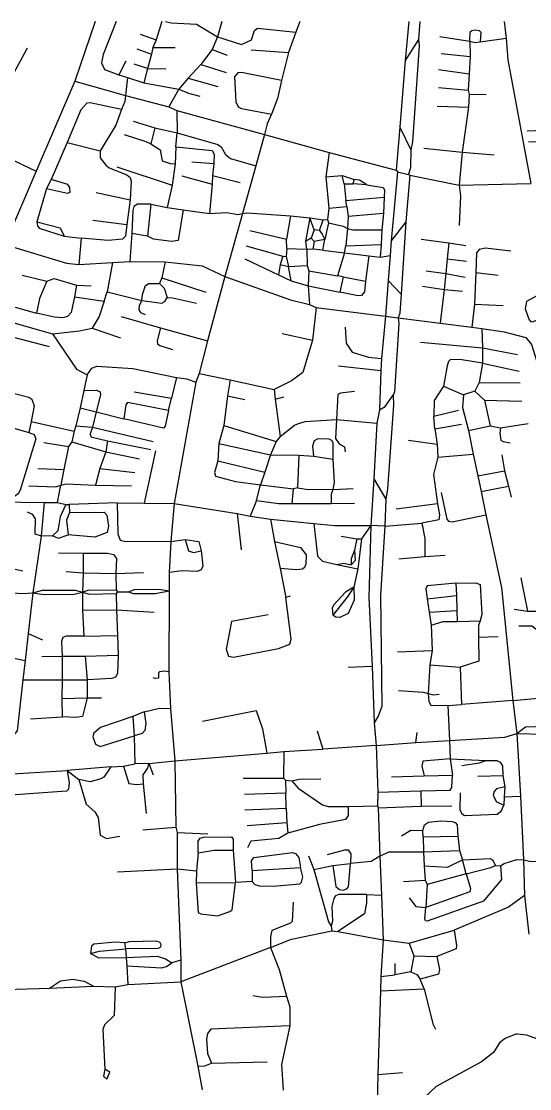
# Model space of a CAD drawing. Header units: inches. Extents: x 13510994 to 13518474, y 3660267 to 3664767.
# Drawn here: x 13512451 to 13513596, y 3662363 to 3664767 of the extents above; entities that cross this region are included whole.
import ezdxf

# ---------------------------------------------------------------- set-up
doc = ezdxf.new("R2010")
doc.units = ezdxf.units.IN
doc.header["$MEASUREMENT"] = 0

msp = doc.modelspace()

# ---------------------------------------------------------------- linework, layer by layer
for points in [[(13512617.3, 3664767.3), (13512571.5, 3664632.4)], [(13512664.3, 3664767.3), (13512635.4, 3664692.5), (13512631.4, 3664673.8), (13512637.9, 3664658.9), (13512670.7, 3664646.8)], [(13512767.4, 3664767.3), (13512754.5, 3664725.9)], [(13512775.6, 3664767.3), (13512788.7, 3664763.9), (13512845.5, 3664761.3), (13512892.5, 3664732.2)], [(13512902.5, 3664767.3), (13512892.5, 3664732.2)], [(13513078.5, 3664767.3), (13513069.5, 3664743.2)], [(13513324, 3664767.3), (13513315.7, 3664679.5)], [(13513348.9, 3664767.3), (13513346.2, 3664726.1)], [(13513538.9, 3664767.3), (13513543.3, 3664729.2)], [(13512892.5, 3664732.2), (13512946.6, 3664715.4), (13512969.7, 3664725.6), (13512976.1, 3664746.4), (13512983.2, 3664752.3), (13513069.5, 3664743.2)], [(13513069.5, 3664743.2), (13513052.6, 3664696.8)], [(13513461.2, 3664722.6), (13513462.1, 3664743.5), (13513465.7, 3664747), (13513472.8, 3664748.1), (13513482.6, 3664746.5), (13513486.1, 3664743.1), (13513484.7, 3664721.3)], [(13512718.7, 3664738.1), (13512754.5, 3664725.9)], [(13512754.5, 3664725.9), (13512747.3, 3664708.7)], [(13512892.5, 3664732.2), (13512880.7, 3664704.2)], [(13513346.2, 3664726.1), (13513315.7, 3664679.5)], [(13513346.2, 3664726.1), (13513347, 3664711.9), (13513332.1, 3664495.8), (13513328.8, 3664478)], [(13513393.7, 3664733.1), (13513461.2, 3664722.6)], [(13513461.2, 3664722.6), (13513473.8, 3664719.4), (13513484.7, 3664721.3)], [(13513461.2, 3664722.6), (13513462.5, 3664688)], [(13513484.7, 3664721.3), (13513543.3, 3664729.2)], [(13513543.3, 3664729.2), (13513547, 3664680.3), (13513599.3, 3664401.8)], [(13512463.7, 3664707.1), (13512427.6, 3664639.7)], [(13512710.7, 3664705.1), (13512744.2, 3664693.7)], [(13512747.3, 3664708.7), (13512744.2, 3664693.7)], [(13512747.3, 3664708.7), (13512797.7, 3664708.6)], [(13512880.7, 3664704.2), (13512855.5, 3664670.1)], [(13512880.7, 3664704.2), (13512914.7, 3664691.1)], [(13512968.7, 3664703.1), (13513052.6, 3664696.8)], [(13513052.6, 3664696.8), (13513037.3, 3664634.1)], [(13513396.7, 3664695.1), (13513462.5, 3664688)], [(13512686.2, 3664677.6), (13512670.7, 3664646.8)], [(13512735, 3664661.1), (13512704.7, 3664671.1)], [(13512744.2, 3664693.7), (13512735, 3664661.1)], [(13513315.7, 3664679.5), (13513304, 3664529.2)], [(13513462.5, 3664688), (13513460.1, 3664648.9)], [(13512670.7, 3664646.8), (13512690, 3664641.1)], [(13512735, 3664661.1), (13512726.5, 3664628.8)], [(13512735, 3664661.1), (13512776.7, 3664660.6)], [(13512826.9, 3664639.1), (13512855.5, 3664670.1)], [(13512855.5, 3664670.1), (13512912.7, 3664652.1)], [(13513037.3, 3664634.1), (13512947.2, 3664651.8), (13512939, 3664651.1), (13512931.5, 3664642.4), (13512934.3, 3664586.2), (13512939.6, 3664574.7), (13512947.1, 3664571.3), (13513014.7, 3664558.5)], [(13513390.7, 3664658.6), (13513460.1, 3664648.9)], [(13513460.1, 3664648.9), (13513457.7, 3664612.6)], [(13512571.5, 3664632.4), (13512483.9, 3664429.9)], [(13512571.5, 3664632.4), (13512685.8, 3664600.2)], [(13512690, 3664641.1), (13512685.8, 3664600.2)], [(13512690, 3664641.1), (13512726.5, 3664628.8)], [(13512726.5, 3664628.8), (13512805.6, 3664614.9)], [(13512826.9, 3664639.1), (13512805.6, 3664614.9)], [(13512826.9, 3664639.1), (13512893.7, 3664620.6)], [(13513037.3, 3664634.1), (13513028, 3664593.7), (13513014.7, 3664558.5)], [(13512685.8, 3664600.2), (13512684.3, 3664586.8), (13512676.7, 3664568.5)], [(13512685.8, 3664600.2), (13512783.2, 3664574.6)], [(13512805.6, 3664614.9), (13512783.2, 3664574.6)], [(13512805.6, 3664614.9), (13512827.7, 3664605.3), (13512852.7, 3664599.1)], [(13513390.7, 3664618.6), (13513457.7, 3664612.6)], [(13513457.7, 3664612.6), (13513460.2, 3664603.1)], [(13513460.2, 3664603.1), (13513458.9, 3664574)], [(13513460.2, 3664603.1), (13513498.7, 3664602.6)], [(13512676.7, 3664568.5), (13512605.6, 3664584), (13512598.1, 3664583.1), (13512585.1, 3664567.7), (13512554, 3664494.6)], [(13512783.2, 3664574.6), (13512801.2, 3664566.6)], [(13513387.7, 3664576.6), (13513458.9, 3664574)], [(13512676.7, 3664568.5), (13512663.9, 3664533.7), (13512628.7, 3664475.5)], [(13512801.2, 3664566.6), (13512802, 3664516.3)], [(13512801.2, 3664566.6), (13512999, 3664512.5)], [(13513014.7, 3664558.5), (13513004.9, 3664536.5), (13512999, 3664512.5)], [(13513458.9, 3664574), (13513444.3, 3664472.6)], [(13512702.7, 3664542.1), (13512751.3, 3664527.1)], [(13512751.3, 3664527.1), (13512742.3, 3664491.4)], [(13512751.3, 3664527.1), (13512802, 3664516.3)], [(13513304, 3664529.2), (13513295.7, 3664432.1)], [(13513304, 3664529.2), (13513328.8, 3664478)], [(13512682.7, 3664512.1), (13512731.6, 3664496.9), (13512742.3, 3664491.4)], [(13512798.7, 3664484.7), (13512802, 3664516.3)], [(13512802, 3664516.3), (13512893.2, 3664490.1), (13512901.4, 3664484.9), (13512911, 3664467.4), (13512921.8, 3664458.5), (13512979.4, 3664441.8)], [(13512999, 3664512.5), (13512979.4, 3664441.8)], [(13512999, 3664512.5), (13513144.8, 3664471.9)], [(13513590.7, 3664520.6), (13513664.1, 3664523.3)], [(13512554, 3664494.6), (13512518, 3664411.2)], [(13512554, 3664494.6), (13512628.7, 3664475.5)], [(13512742.3, 3664491.4), (13512763.5, 3664478.2), (13512767.8, 3664453.1), (13512785.8, 3664447.4), (13512797.3, 3664446.5)], [(13512798.7, 3664484.7), (13512797.3, 3664446.5)], [(13512798.7, 3664484.7), (13512880.7, 3664476.1), (13512885.3, 3664468.1), (13512884.9, 3664447)], [(13513357.7, 3664481.6), (13513444.3, 3664472.6)], [(13513593.7, 3664495.6), (13513663.5, 3664498.2)], [(13512399.9, 3664469.8), (13512483.9, 3664429.9)], [(13512628.7, 3664475.5), (13512628.1, 3664459.6), (13512641, 3664443.3), (13512648.8, 3664437.5), (13512688.7, 3664421.2), (13512695.8, 3664415.2), (13512698, 3664407.1), (13512696.3, 3664365.4)], [(13513144.8, 3664471.9), (13513136.9, 3664417.1)], [(13513144.8, 3664471.9), (13513295.7, 3664432.1)], [(13513328.8, 3664478), (13513328, 3664438.3), (13513323.2, 3664422.6)], [(13513444.3, 3664472.6), (13513437.7, 3664398)], [(13513444.3, 3664472.6), (13513516.7, 3664466.6)], [(13512666.2, 3664439.6), (13512790.3, 3664398.1)], [(13512797.3, 3664446.5), (13512790.3, 3664398.1)], [(13512834.7, 3664450.6), (13512884.9, 3664447)], [(13512884.9, 3664447), (13512881.6, 3664420.2)], [(13512979.4, 3664441.8), (13512949.1, 3664334.2)], [(13513295.7, 3664432.1), (13513298.7, 3664428.6)], [(13512483.9, 3664429.9), (13512413.1, 3664264.5)], [(13512507.1, 3664390.5), (13512554.9, 3664380.2), (13512561, 3664382.4), (13512560.1, 3664392.7), (13512555.4, 3664399.6), (13512518, 3664411.2)], [(13512518, 3664411.2), (13512507.1, 3664390.5)], [(13512812.7, 3664419.1), (13512881, 3664400.8)], [(13512881.6, 3664420.2), (13512881, 3664400.8)], [(13512881.6, 3664420.2), (13512943.7, 3664404.1)], [(13513136.9, 3664417.1), (13513174.1, 3664420)], [(13513136.9, 3664417.1), (13513143.7, 3664346.8)], [(13513174.1, 3664420), (13513200.7, 3664411.1)], [(13513178.3, 3664401.1), (13513174.1, 3664420)], [(13513200.7, 3664411.1), (13513197.7, 3664401.1)], [(13513229.7, 3664399.2), (13513212.7, 3664409.2), (13513200.7, 3664411.1)], [(13513298.7, 3664428.6), (13513284.2, 3664273.1)], [(13513298.7, 3664428.6), (13513323.2, 3664422.6)], [(13513326.2, 3664420.6), (13513317.5, 3664316)], [(13513323.2, 3664422.6), (13513326.2, 3664420.6)], [(13513326.2, 3664420.6), (13513437.7, 3664398)], [(13512507.1, 3664390.5), (13512485.3, 3664315.6)], [(13512790.3, 3664398.1), (13512779.4, 3664347.6)], [(13512881, 3664400.8), (13512874.5, 3664334.2)], [(13513178.3, 3664401.1), (13513197.7, 3664401.1)], [(13513178.3, 3664401.1), (13513182, 3664363.7)], [(13513229.7, 3664399.2), (13513197.7, 3664401.1)], [(13513229.7, 3664399.2), (13513266.4, 3664393.1), (13513269.1, 3664387.9), (13513268.8, 3664371.6)], [(13513437.7, 3664398), (13513440.5, 3664374.4), (13513437.2, 3664307.6)], [(13513437.7, 3664398), (13513599.3, 3664401.8)], [(13512619.7, 3664381.6), (13512696.3, 3664365.4)], [(13512696.3, 3664365.4), (13512688.7, 3664309.4)], [(13513182, 3664363.7), (13513268.8, 3664371.6)], [(13513184.2, 3664350.4), (13513182, 3664363.7)], [(13513268.8, 3664371.6), (13513266.6, 3664334.7)], [(13512742.5, 3664355.3), (13512712.7, 3664355.3), (13512704.3, 3664350.3), (13512701.7, 3664341), (13512699.7, 3664289.1)], [(13512742.5, 3664355.3), (13512734.7, 3664283)], [(13512815.6, 3664342.7), (13512804.5, 3664273.9), (13512789.1, 3664271.7), (13512748.2, 3664276.7), (13512734.7, 3664283)], [(13512742.5, 3664355.3), (13512779.4, 3664347.6)], [(13512779.4, 3664347.6), (13512815.6, 3664342.7)], [(13512815.6, 3664342.7), (13512874.5, 3664334.2)], [(13512874.5, 3664334.2), (13512913.9, 3664336.6), (13512938.6, 3664332.2), (13512949.1, 3664334.2)], [(13512949.1, 3664334.2), (13512909.2, 3664192.2)], [(13512949.1, 3664334.2), (13512959.6, 3664336.2), (13513057, 3664329.2)], [(13513143.7, 3664346.8), (13513140.7, 3664321.1)], [(13513143.7, 3664346.8), (13513184.2, 3664350.4)], [(13513184.2, 3664350.4), (13513187.3, 3664327.3)], [(13513266.6, 3664334.7), (13513187.3, 3664327.3)], [(13513266.6, 3664334.7), (13513263.4, 3664297.6)], [(13512485.3, 3664315.6), (13512538.2, 3664302.1), (13512547, 3664283.2)], [(13512485.3, 3664315.6), (13512486.8, 3664306.5), (13512491.2, 3664301.6), (13512547, 3664283.2)], [(13512611.7, 3664319.1), (13512688.7, 3664309.4)], [(13513057, 3664329.2), (13513048.3, 3664276.4)], [(13513057, 3664329.2), (13513101.1, 3664324.6)], [(13513101.1, 3664324.6), (13513091, 3664271.3)], [(13513101.1, 3664324.6), (13513130.7, 3664320.1)], [(13513110.9, 3664297.3), (13513101.1, 3664324.6)], [(13513122.6, 3664296.4), (13513130.7, 3664320.1)], [(13513130.7, 3664320.1), (13513140.7, 3664321.1)], [(13513142.7, 3664313.1), (13513134.5, 3664275.6)], [(13513140.7, 3664321.1), (13513142.7, 3664313.1)], [(13513142.7, 3664313.1), (13513176, 3664305.9), (13513186, 3664300.6)], [(13513187.3, 3664327.3), (13513186, 3664300.6)], [(13513317.5, 3664316), (13513284.2, 3664273.1)], [(13513317.5, 3664316), (13513306.7, 3664152.5)], [(13512688.7, 3664309.4), (13512685.1, 3664283.2), (13512679, 3664276.6), (13512646.2, 3664273.6), (13512585.7, 3664279.1)], [(13512699.7, 3664289.1), (13512695.4, 3664226)], [(13512734.7, 3664283), (13512699.7, 3664289.1)], [(13512965.7, 3664296.1), (13513048.3, 3664276.4)], [(13513110.9, 3664297.3), (13513104.2, 3664279.2)], [(13513122.6, 3664296.4), (13513110.9, 3664297.3)], [(13513122.6, 3664296.4), (13513129.1, 3664287.6), (13513134.5, 3664275.6)], [(13513186, 3664300.6), (13513182, 3664261.8)], [(13513186, 3664300.6), (13513198.2, 3664297.6), (13513263.4, 3664297.6)], [(13513263.4, 3664297.6), (13513261.5, 3664264.7)], [(13512413.1, 3664264.5), (13512552.2, 3664222.4), (13512580.1, 3664219.3)], [(13512547, 3664283.2), (13512585.7, 3664279.1)], [(13512585.7, 3664279.1), (13512580.1, 3664219.3)], [(13513049.1, 3664255.4), (13513048.3, 3664276.4)], [(13513104.2, 3664279.2), (13513091, 3664271.3)], [(13513091, 3664271.3), (13513093.2, 3664254.1)], [(13513111, 3664271.1), (13513104.2, 3664279.2)], [(13513111, 3664271.1), (13513107.7, 3664254.1)], [(13513134.5, 3664275.6), (13513111, 3664271.1)], [(13513129.9, 3664251.5), (13513134.5, 3664275.6)], [(13513182, 3664261.8), (13513261.5, 3664264.7)], [(13513261.5, 3664264.7), (13513259.4, 3664235.8)], [(13513284.2, 3664273.1), (13513282.1, 3664240)], [(13513352.2, 3664276.6), (13513414.4, 3664268.2)], [(13513414.4, 3664268.2), (13513410.3, 3664232.2)], [(13513414.4, 3664268.2), (13513452.7, 3664262.6)], [(13512957.7, 3664261.6), (13513039.7, 3664238.1)], [(13513039.7, 3664238.1), (13513034.1, 3664219.4)], [(13513039.7, 3664238.1), (13513047.7, 3664237.6)], [(13513049.1, 3664255.4), (13513047.7, 3664237.6)], [(13513049.1, 3664255.4), (13513093.2, 3664254.1)], [(13513093.2, 3664254.1), (13513094.2, 3664253.1)], [(13513107.7, 3664254.1), (13513094.2, 3664253.1)], [(13513094.2, 3664253.1), (13513095.2, 3664217.1)], [(13513129.9, 3664251.5), (13513107.7, 3664254.1)], [(13513129.9, 3664251.5), (13513179.1, 3664245.7)], [(13513179.1, 3664245.7), (13513163.2, 3664193.9)], [(13513179.1, 3664245.7), (13513182, 3664261.8)], [(13513179.1, 3664245.7), (13513233.7, 3664239.4)], [(13513233.7, 3664239.4), (13513226.6, 3664182.1)], [(13513233.7, 3664239.4), (13513259.4, 3664235.8)], [(13513259.4, 3664235.8), (13513282.1, 3664240)], [(13513282.1, 3664240), (13513277.3, 3664183.3)], [(13513553.7, 3664249.6), (13513496.6, 3664256.5), (13513482.3, 3664253.4), (13513476.6, 3664245.5), (13513474.9, 3664201.3)], [(13512580.1, 3664219.3), (13512656, 3664223.7)], [(13512656, 3664223.7), (13512643.9, 3664158)], [(13512656, 3664223.7), (13512695.4, 3664226)], [(13512695.4, 3664226), (13512775.2, 3664225.9)], [(13512775.2, 3664225.9), (13512767.7, 3664189.6)], [(13512775.2, 3664225.9), (13512858.1, 3664216.9), (13512909.2, 3664192.2)], [(13512954.7, 3664232.1), (13513030, 3664196.4)], [(13513034.1, 3664219.4), (13513030, 3664196.4)], [(13513034.1, 3664219.4), (13513052.6, 3664215.1)], [(13513047.7, 3664237.6), (13513052.6, 3664215.1)], [(13513052.6, 3664215.1), (13513095.2, 3664217.1)], [(13513058.9, 3664182.8), (13513052.6, 3664215.1)], [(13513095.2, 3664217.1), (13513098.7, 3664205.1)], [(13513410.3, 3664232.2), (13513407.6, 3664199)], [(13513410.3, 3664232.2), (13513453.7, 3664227.1)], [(13512452.7, 3664195.6), (13512508, 3664181.8)], [(13512909.2, 3664192.2), (13512870.1, 3664047.2)], [(13512909.2, 3664192.2), (13513057.2, 3664139.6), (13513100.2, 3664129.6)], [(13513030, 3664196.4), (13513058.9, 3664182.8)], [(13513098.7, 3664205.1), (13513096.8, 3664171.7)], [(13513098.7, 3664205.1), (13513163.2, 3664193.9)], [(13513175.7, 3664191.7), (13513163.2, 3664193.9)], [(13513175.7, 3664191.7), (13513168.6, 3664157.1)], [(13513175.7, 3664191.7), (13513226.6, 3664182.1)], [(13513363.2, 3664205.6), (13513407.6, 3664199)], [(13513407.6, 3664199), (13513403.6, 3664163.1)], [(13513407.6, 3664199), (13513450.7, 3664191.1)], [(13513474.9, 3664201.3), (13513472.4, 3664129.8)], [(13513474.9, 3664201.3), (13513525.7, 3664195.6)], [(13512508, 3664181.8), (13512491.9, 3664143), (13512485.1, 3664109.8)], [(13512508, 3664181.8), (13512524.6, 3664188.1), (13512575.2, 3664173)], [(13512575.2, 3664173), (13512570.3, 3664146.4)], [(13512575.2, 3664173), (13512607.7, 3664171.6)], [(13512722.5, 3664138.3), (13512723.5, 3664152.2), (13512730.2, 3664172.3), (13512737.8, 3664176.5), (13512762.2, 3664177.1)], [(13512767.7, 3664189.6), (13512762.2, 3664177.1)], [(13512762.2, 3664177.1), (13512772.5, 3664166.4), (13512779.1, 3664145.3)], [(13512767.7, 3664189.6), (13512866.7, 3664157.1)], [(13513058.9, 3664182.8), (13513096.8, 3664171.7)], [(13513096.8, 3664171.7), (13513100.2, 3664129.6)], [(13513096.8, 3664171.7), (13513168.6, 3664157.1)], [(13513226.6, 3664182.1), (13513224.4, 3664158.3), (13513217.1, 3664149.7), (13513209.5, 3664149.2), (13513168.6, 3664157.1)], [(13513277.3, 3664183.3), (13513271.7, 3664103.1)], [(13513277.3, 3664183.3), (13513306.7, 3664152.5)], [(13513354.7, 3664170.6), (13513403.6, 3664163.1)], [(13513654, 3664171.4), (13513589.5, 3664135.9), (13513586, 3664120), (13513595.2, 3664094.7), (13513598.8, 3664090.7), (13513605.3, 3664091.4), (13513655.7, 3664112.1), (13513675.7, 3664123.8)], [(13512570.3, 3664146.4), (13512563.2, 3664111.6), (13512554.8, 3664102.4), (13512543.3, 3664099.7), (13512525.1, 3664100.8), (13512485.1, 3664109.8)], [(13512570.3, 3664146.4), (13512637.5, 3664137)], [(13512637.5, 3664137), (13512643.9, 3664158)], [(13512643.9, 3664158), (13512722.5, 3664138.3)], [(13512722.5, 3664138.3), (13512767.4, 3664132.2), (13512774.2, 3664136.4), (13512779.1, 3664145.3)], [(13512779.1, 3664145.3), (13512791.5, 3664144.6), (13512845.7, 3664132.6)], [(13513306.7, 3664152.5), (13513303.5, 3664110.1), (13513300.2, 3664099.6)], [(13513403.6, 3664163.1), (13513394.6, 3664087.7)], [(13513403.6, 3664163.1), (13513444.7, 3664159.1)], [(13512436.7, 3664123.6), (13512485.1, 3664109.8)], [(13512637.5, 3664137), (13512626.2, 3664102.6), (13512610.1, 3664075.8)], [(13512722.5, 3664138.3), (13512716.6, 3664127.1), (13512715.2, 3664117.6), (13512718.9, 3664111.5), (13512729.7, 3664107.1)], [(13513100.2, 3664129.6), (13513115.2, 3664122.6)], [(13513115.2, 3664122.6), (13513106.8, 3664049.2)], [(13513115.2, 3664122.6), (13513271.7, 3664103.1)], [(13513472.4, 3664129.8), (13513466.2, 3664078.2)], [(13513472.4, 3664129.8), (13513536.7, 3664127.1)], [(13512675.7, 3664102.1), (13512764.4, 3664077.2)], [(13513271.7, 3664103.1), (13513262.7, 3664008.1)], [(13513271.7, 3664103.1), (13513300.2, 3664099.6)], [(13513300.2, 3664099.6), (13513301.9, 3664086.2), (13513291.6, 3663932.8), (13513289.1, 3663925.1)], [(13513300.2, 3664099.6), (13513394.6, 3664087.7)], [(13512415.8, 3664060.4), (13512422.9, 3664085.1), (13512428.8, 3664089.5), (13512520.9, 3664063.5)], [(13512520.9, 3664063.5), (13512582, 3664070), (13512610.1, 3664075.8)], [(13512610.1, 3664075.8), (13512674.2, 3664054.6)], [(13512764.4, 3664077.2), (13512756.9, 3664047.7), (13512757.7, 3664040.7), (13512762.7, 3664036.7), (13512791.7, 3664028.1)], [(13512764.4, 3664077.2), (13512870.1, 3664047.2)], [(13513180.7, 3664078.6), (13513183, 3664042.6), (13513196.2, 3664022.1), (13513233.3, 3664010.9), (13513262.7, 3664008.1)], [(13513394.6, 3664087.7), (13513466.2, 3664078.2)], [(13513466.2, 3664078.2), (13513488.8, 3664075.3)], [(13513488.8, 3664075.3), (13513538.6, 3664067.9), (13513587.5, 3664054.7), (13513600.2, 3664039.6), (13513611.8, 3664003.3), (13513622.4, 3663996.1), (13513658.6, 3664005.3), (13513719.2, 3664029.2)], [(13513488.8, 3664075.3), (13513490.1, 3664032.1)], [(13512415.8, 3664060.4), (13512513.7, 3664034.6)], [(13512520.9, 3664063.5), (13512575, 3663984.1), (13512599.1, 3663970.8)], [(13512870.1, 3664047.2), (13512851.7, 3663973.6)], [(13513106.8, 3664049.2), (13513085.1, 3663976.2), (13513059.7, 3663957.1), (13513020.2, 3663938.1)], [(13513038.2, 3664063.8), (13513106.8, 3664049.2)], [(13513350.7, 3664044.6), (13513490.1, 3664032.1)], [(13513490.1, 3664032.1), (13513489.8, 3663996.9)], [(13513490.1, 3664032.1), (13513568.7, 3664016.6)], [(13513262.7, 3664008.1), (13513260.7, 3663981.1)], [(13513489.8, 3663996.9), (13513443.8, 3664004.9), (13513418.1, 3664005.3), (13513413.8, 3664001), (13513410.2, 3663991.6), (13513401.9, 3663945.1)], [(13512599.1, 3663970.8), (13512609.5, 3663986.3), (13512621.1, 3663990.4), (13512702, 3663985.3), (13512800.7, 3663965.3)], [(13512851.7, 3663973.6), (13512844.2, 3663954.6)], [(13512851.7, 3663973.6), (13512921.2, 3663959.9)], [(13513165.7, 3663991.1), (13513260.7, 3663981.1)], [(13513260.7, 3663981.1), (13513257.7, 3663892.1)], [(13513489.8, 3663996.9), (13513482.3, 3663953.7)], [(13513489.8, 3663996.9), (13513572.7, 3663979.6)], [(13512599.1, 3663970.8), (13512591.4, 3663935.9)], [(13512800.7, 3663965.3), (13512789.1, 3663918.6)], [(13512844.2, 3663954.6), (13512794.8, 3663681.3)], [(13512800.7, 3663965.3), (13512823.7, 3663961.8), (13512844.2, 3663954.6)], [(13512921.2, 3663959.9), (13512915.4, 3663923.8)], [(13512921.2, 3663959.9), (13513020.2, 3663938.1)], [(13513482.3, 3663953.7), (13513472.7, 3663934)], [(13513482.3, 3663953.7), (13513574.7, 3663952.6)], [(13512417.7, 3663933.6), (13512467.2, 3663920.4), (13512474.3, 3663916.4), (13512479.5, 3663901.1), (13512472.9, 3663866)], [(13512591.4, 3663935.9), (13512583.3, 3663896.4)], [(13512591.4, 3663935.9), (13512620.1, 3663936.1), (13512628.3, 3663932.4), (13512628.9, 3663926), (13512619, 3663887.4)], [(13512704.7, 3663932.6), (13512789.1, 3663918.6)], [(13513020.2, 3663938.1), (13513022.8, 3663916.3)], [(13513201.7, 3663933.6), (13513170.3, 3663929.5), (13513164.3, 3663926.3), (13513160.8, 3663870.7)], [(13513401.9, 3663945.1), (13513381.2, 3663912.9), (13513380.5, 3663877.4)], [(13513401.9, 3663945.1), (13513447, 3663925.9)], [(13513447, 3663925.9), (13513444.9, 3663897.7), (13513458.6, 3663845.4)], [(13513472.7, 3663934), (13513447, 3663925.9)], [(13513472.7, 3663934), (13513494.3, 3663914)], [(13512782.7, 3663890.5), (13512690.3, 3663908.3), (13512686, 3663903.1), (13512681.5, 3663871.7)], [(13512782.7, 3663890.5), (13512789.1, 3663918.6)], [(13512915.4, 3663923.8), (13512906.9, 3663857)], [(13512915.4, 3663923.8), (13512954.7, 3663915.6)], [(13513022.8, 3663916.3), (13513042.7, 3663921.1)], [(13513022.8, 3663916.3), (13513033.8, 3663831.9)], [(13513257.7, 3663892.1), (13513270.9, 3663899.9), (13513289.1, 3663925.1)], [(13513289.1, 3663925.1), (13513289.6, 3663902.4), (13513276, 3663714.1), (13513272.4, 3663691)], [(13513494.3, 3663914), (13513578.7, 3663911.6)], [(13513494.3, 3663914), (13513507.2, 3663856.2)], [(13512583.3, 3663896.4), (13512573.2, 3663856.4)], [(13512583.3, 3663896.4), (13512619, 3663887.4)], [(13512619, 3663887.4), (13512611.3, 3663853.3)], [(13512619, 3663887.4), (13512681.5, 3663871.7)], [(13512782.7, 3663890.5), (13512775.1, 3663855.6), (13512770.9, 3663850.7), (13512681.5, 3663871.7)], [(13513257.7, 3663892.1), (13513252.2, 3663862.1)], [(13513435.7, 3663890.6), (13513380.5, 3663877.4)], [(13513382.9, 3663849.3), (13513380.5, 3663877.4)], [(13512387.1, 3663864.5), (13512467.9, 3663841.3)], [(13512472.9, 3663866), (13512467.9, 3663841.3)], [(13512472.9, 3663866), (13512569.8, 3663843.7)], [(13512573.2, 3663856.4), (13512569.8, 3663843.7)], [(13512573.2, 3663856.4), (13512611.3, 3663853.3)], [(13512611.3, 3663853.3), (13512606.1, 3663837.9), (13512607.3, 3663831.6), (13512644.7, 3663822.4)], [(13512611.3, 3663853.3), (13512747.7, 3663820.6)], [(13512906.9, 3663857), (13512895.8, 3663816.1)], [(13512906.9, 3663857), (13513025.2, 3663820.5)], [(13513033.8, 3663831.9), (13513066.3, 3663857.6), (13513075.2, 3663861.5), (13513090.2, 3663865.5), (13513160.8, 3663870.7)], [(13513160.8, 3663870.7), (13513159.1, 3663827.3), (13513166.7, 3663815.6), (13513178.8, 3663809.1), (13513180.2, 3663797.6)], [(13513160.8, 3663870.7), (13513252.2, 3663862.1)], [(13513252.2, 3663862.1), (13513245.1, 3663736.3)], [(13513382.9, 3663849.3), (13513442.7, 3663860.1)], [(13513458.6, 3663845.4), (13513507.2, 3663856.2)], [(13513507.2, 3663856.2), (13513530.6, 3663851.7)], [(13513530.6, 3663851.7), (13513592.7, 3663861.6)], [(13512467.9, 3663841.3), (13512479.9, 3663836.4), (13512483.3, 3663826.6), (13512447.9, 3663710.8), (13512443.5, 3663702.8), (13512435.5, 3663697), (13512417.7, 3663695.8), (13512353.8, 3663714.9)], [(13512569.8, 3663843.7), (13512564.7, 3663820.1)], [(13513033.8, 3663831.9), (13513025.2, 3663820.5)], [(13513382.9, 3663849.3), (13513387.6, 3663815.1)], [(13513458.6, 3663845.4), (13513469.2, 3663792)], [(13513530.6, 3663851.7), (13513528.9, 3663839.2), (13513531.6, 3663824), (13513536.9, 3663820.4), (13513552.7, 3663818.1)], [(13512501.7, 3663818.6), (13512557.2, 3663809.6)], [(13512557.2, 3663809.6), (13512546.7, 3663757.5)], [(13512564.7, 3663820.1), (13512557.2, 3663809.6)], [(13512564.7, 3663820.1), (13512640.9, 3663797.7)], [(13512644.7, 3663822.4), (13512640.9, 3663797.7)], [(13512644.7, 3663822.4), (13512742.7, 3663802.6)], [(13512895.8, 3663816.1), (13512893.4, 3663777.1)], [(13512895.8, 3663816.1), (13513012.5, 3663790.9)], [(13513025.2, 3663820.5), (13513012.5, 3663790.9)], [(13513110.2, 3663787.9), (13513107.6, 3663811.3), (13513111.4, 3663823), (13513119.9, 3663827.6), (13513144, 3663826.9), (13513150.1, 3663824), (13513152.6, 3663818.6), (13513152.5, 3663780.9)], [(13513323.2, 3663823.6), (13513387.6, 3663815.1)], [(13513387.6, 3663815.1), (13513389.2, 3663785.4)], [(13512640.9, 3663797.7), (13512627.3, 3663760.1)], [(13512640.9, 3663797.7), (13512716.7, 3663781.6)], [(13512752.7, 3663799.6), (13512727.6, 3663682.1)], [(13513012.5, 3663790.9), (13512999.4, 3663752)], [(13513012.5, 3663790.9), (13513076.1, 3663789.9)], [(13513076.1, 3663789.9), (13513073.2, 3663716.6)], [(13513076.1, 3663789.9), (13513110.2, 3663787.9)], [(13513110.2, 3663787.9), (13513152.5, 3663780.9)], [(13513389.2, 3663785.4), (13513379.7, 3663746.4), (13513388.6, 3663680.7)], [(13513389.2, 3663785.4), (13513469.2, 3663792)], [(13513469.2, 3663792), (13513479.7, 3663743.4)], [(13513533.7, 3663790.6), (13513539.8, 3663754.5)], [(13512487.7, 3663759.6), (13512546.7, 3663757.5)], [(13512546.7, 3663757.5), (13512539.9, 3663722.2)], [(13512627.3, 3663760.1), (13512617.8, 3663722.6)], [(13512627.3, 3663760.1), (13512706.7, 3663750.6)], [(13512893.4, 3663777.1), (13512885.7, 3663750.8), (13512888.4, 3663742.7), (13512933.3, 3663731), (13512990, 3663723)], [(13512893.4, 3663777.1), (13512999.4, 3663752)], [(13513152.5, 3663780.9), (13513155.8, 3663728.3), (13513152.6, 3663712.7)], [(13512999.4, 3663752), (13512990, 3663723)], [(13513245.1, 3663736.3), (13513238.1, 3663631.4)], [(13513245.1, 3663736.3), (13513272.4, 3663691)], [(13513479.7, 3663743.4), (13513539.8, 3663754.5)], [(13513479.7, 3663743.4), (13513487.3, 3663707.8)], [(13513539.8, 3663754.5), (13513548.8, 3663719.9)], [(13512467.7, 3663720.6), (13512528.2, 3663719), (13512539.9, 3663722.2)], [(13512532.2, 3663683.6), (13512539.9, 3663722.2)], [(13512539.9, 3663722.2), (13512551.4, 3663725.5), (13512617.8, 3663722.6)], [(13512617.8, 3663722.6), (13512698.7, 3663720.6)], [(13512980.5, 3663688.1), (13512990, 3663723)], [(13512990, 3663723), (13513064.2, 3663714.1)], [(13513061.3, 3663680.8), (13513064.2, 3663714.1)], [(13513073.2, 3663716.6), (13513064.2, 3663714.1)], [(13513073.2, 3663716.6), (13513092.3, 3663713.7), (13513152.6, 3663712.7)], [(13513152.6, 3663712.7), (13513148.8, 3663702.2), (13513149.3, 3663681.2)], [(13513152.6, 3663712.7), (13513198.7, 3663714.6)], [(13513487.3, 3663707.8), (13513548.8, 3663719.9)], [(13513548.8, 3663719.9), (13513554.7, 3663695.6)], [(13512980.5, 3663688.1), (13512966.8, 3663652.5)], [(13512980.5, 3663688.1), (13513030.3, 3663680.8), (13513061.3, 3663680.8)], [(13513272.4, 3663691), (13513270.3, 3663630.2)], [(13513396.7, 3663705.6), (13513409.5, 3663646.1), (13513413.3, 3663641.2), (13513421.7, 3663640.1), (13513497.6, 3663655.4)], [(13513487.3, 3663707.8), (13513497.6, 3663655.4)], [(13512398.6, 3663684.6), (13512501.9, 3663683.7)], [(13512463.7, 3663662.1), (13512475, 3663656.8), (13512481.7, 3663646.2), (13512480.9, 3663612.6), (13512495.2, 3663608.1)], [(13512501.9, 3663683.7), (13512495.2, 3663608.1)], [(13512501.9, 3663683.7), (13512532.2, 3663683.6)], [(13512551.2, 3663679.1), (13512538.3, 3663650.9), (13512533.2, 3663619.5), (13512521.2, 3663608.1)], [(13512532.2, 3663683.6), (13512551.2, 3663679.1)], [(13512551.2, 3663679.1), (13512558.2, 3663679.1)], [(13512559.2, 3663660.6), (13512637.4, 3663661.7), (13512643.3, 3663654.7), (13512647.1, 3663630.4), (13512643.9, 3663615.4), (13512616.6, 3663605.4), (13512556.3, 3663610.5)], [(13512666.7, 3663682.5), (13512558.2, 3663679.1)], [(13512558.2, 3663679.1), (13512559.2, 3663660.6)], [(13512666.7, 3663682.5), (13512667.8, 3663612.8), (13512673.3, 3663598.4), (13512682.5, 3663596), (13512787.4, 3663595.7)], [(13512666.7, 3663682.5), (13512727.6, 3663682.1)], [(13512727.6, 3663682.1), (13512794.8, 3663681.3)], [(13512794.8, 3663681.3), (13512787.4, 3663595.7)], [(13512794.8, 3663681.3), (13512936.9, 3663658.7)], [(13513061.3, 3663680.8), (13513149.3, 3663681.2)], [(13513149.3, 3663681.2), (13513201.7, 3663681.6)], [(13513388.6, 3663680.7), (13513295.7, 3663668.6)], [(13513388.6, 3663680.7), (13513393.3, 3663655.7), (13513391.7, 3663644.5), (13513353.1, 3663637.1)], [(13512559.2, 3663660.6), (13512552.7, 3663643.9), (13512556.3, 3663610.5)], [(13512936.9, 3663658.7), (13512966.8, 3663652.5)], [(13512936.9, 3663658.7), (13512946.2, 3663576.6)], [(13512966.8, 3663652.5), (13513011.9, 3663646)], [(13513011.9, 3663646), (13513109.9, 3663636.4)], [(13513011.9, 3663646), (13513021.3, 3663595.6)], [(13513270.3, 3663630.2), (13513353.1, 3663637.1)], [(13513353.1, 3663637.1), (13513360.1, 3663601.9)], [(13513497.6, 3663655.4), (13513532.8, 3663492), (13513558.6, 3663236.9)], [(13513109.9, 3663636.4), (13513157.5, 3663631.2), (13513238.1, 3663631.4)], [(13513109.9, 3663636.4), (13513118.4, 3663562.2), (13513129.7, 3663551.1), (13513161.5, 3663543.3)], [(13513238.1, 3663631.4), (13513217.7, 3663601.6)], [(13513238.1, 3663631.4), (13513233.7, 3663469.1), (13513241.5, 3663314.4)], [(13513270.3, 3663630.2), (13513238.1, 3663631.4)], [(13513270.3, 3663630.2), (13513260.2, 3663474.8), (13513263.1, 3663223.6), (13513255, 3663202.2), (13513246, 3663186.6)], [(13512495.7, 3663607.6), (13512476.9, 3663480.1)], [(13512495.2, 3663608.1), (13512495.7, 3663607.6)], [(13512521.2, 3663608.1), (13512495.7, 3663607.6)], [(13512521.2, 3663608.1), (13512534.1, 3663602.8), (13512556.3, 3663610.5)], [(13512787.4, 3663595.7), (13512784.1, 3663525.7)], [(13512787.4, 3663595.7), (13512820.1, 3663600.1)], [(13512820.1, 3663600.1), (13512850.5, 3663595.6), (13512856.2, 3663574.1)], [(13512820.1, 3663600.1), (13512827.1, 3663574.5), (13512839, 3663571), (13512856.2, 3663574.1)], [(13513021.3, 3663595.6), (13513080, 3663582.3), (13513092.4, 3663565.1), (13513092, 3663544.4), (13513089, 3663536.8), (13513084.6, 3663533.2), (13513070.9, 3663531.6), (13513034, 3663534.8)], [(13513021.3, 3663595.6), (13513034, 3663534.8)], [(13513171.7, 3663607.6), (13513206.7, 3663601.6)], [(13513206.7, 3663601.6), (13513201.6, 3663576.3)], [(13513206.7, 3663601.6), (13513217.7, 3663601.6)], [(13513217.7, 3663601.6), (13513208.9, 3663534.2)], [(13513360.1, 3663601.9), (13513360.1, 3663561.4)], [(13512534.7, 3663570.1), (13512589.7, 3663569)], [(13512589.7, 3663569), (13512645, 3663569.1), (13512658.1, 3663566.5), (13512665.1, 3663557), (13512663.5, 3663523.3)], [(13512589.7, 3663569), (13512590.2, 3663524.7)], [(13512856.2, 3663574.1), (13512859.8, 3663540.1), (13512856.1, 3663531.5), (13512847.1, 3663528.2), (13512813.3, 3663529.6), (13512784.1, 3663525.7)], [(13513201.6, 3663576.3), (13513203.1, 3663552.7), (13513194.3, 3663543.1)], [(13513201.6, 3663576.3), (13513194.4, 3663556.5), (13513194.3, 3663543.1)], [(13513161.5, 3663543.3), (13513177.4, 3663546.7), (13513194.3, 3663543.1)], [(13513161.5, 3663543.3), (13513208.9, 3663534.2)], [(13513301.7, 3663556.1), (13513360.1, 3663561.4)], [(13513360.1, 3663561.4), (13513405.7, 3663564.6)], [(13512402.6, 3663540.5), (13512453.7, 3663529.6)], [(13512551.7, 3663528.1), (13512590.2, 3663524.7)], [(13512590.2, 3663524.7), (13512588.2, 3663481.4)], [(13512590.2, 3663524.7), (13512663.5, 3663523.3)], [(13512663.5, 3663523.3), (13512725.7, 3663525.6)], [(13512663.5, 3663523.3), (13512664.7, 3663485.6)], [(13512784.1, 3663525.7), (13512784, 3663484.6)], [(13513034, 3663534.8), (13513046.7, 3663469.1)], [(13513208.9, 3663534.2), (13513200.1, 3663492.9)], [(13513200.1, 3663492.9), (13513181.6, 3663481.7), (13513154, 3663452.2), (13513151, 3663445.3), (13513152.4, 3663429.8)], [(13513200.1, 3663492.9), (13513201.1, 3663463.3), (13513187.5, 3663433.4), (13513168.4, 3663423.9), (13513159.8, 3663424.9), (13513152.4, 3663429.8)], [(13513200.1, 3663492.9), (13513185, 3663469.7), (13513152.4, 3663429.8)], [(13513429.8, 3663501.3), (13513365.6, 3663495.9), (13513362.5, 3663489.1), (13513365.2, 3663466.6)], [(13513429.8, 3663501.3), (13513475, 3663502.7), (13513484.6, 3663498.9), (13513488.8, 3663430.8), (13513484.7, 3663417.1)], [(13513429.8, 3663501.3), (13513431.3, 3663473.6)], [(13513576.7, 3663513.6), (13513591.4, 3663438.4)], [(13512394.3, 3663482), (13512454.2, 3663478.6), (13512476.9, 3663480.1)], [(13512476.9, 3663480.1), (13512466.2, 3663388.2)], [(13512476.9, 3663480.1), (13512498.3, 3663485.7), (13512572.3, 3663485.6), (13512588.2, 3663481.4)], [(13512476.9, 3663480.1), (13512502.2, 3663475.8), (13512570, 3663476.6), (13512588.2, 3663481.4)], [(13512588.2, 3663481.4), (13512602.7, 3663486.6), (13512664.7, 3663485.6)], [(13512588.2, 3663481.4), (13512588.8, 3663440.7)], [(13512588.2, 3663481.4), (13512603.9, 3663476.6), (13512664.7, 3663478.6)], [(13512664.7, 3663485.6), (13512667.2, 3663482.1)], [(13512667.2, 3663482.1), (13512664.7, 3663478.6)], [(13512664.7, 3663478.6), (13512665.5, 3663441.9)], [(13512667.2, 3663482.1), (13512692.2, 3663482.1)], [(13512692.2, 3663482.1), (13512705.6, 3663487.2), (13512760.7, 3663488), (13512784, 3663484.6)], [(13512692.2, 3663482.1), (13512703.1, 3663478.1), (13512753.2, 3663478.7), (13512784, 3663484.6)], [(13512784, 3663484.6), (13512783, 3663301.9)], [(13513006.7, 3663430.6), (13512924.1, 3663415.5), (13512912.7, 3663353.1), (13512917.8, 3663337.2), (13512929.1, 3663334.9), (13513030.1, 3663354.3), (13513055.8, 3663363.9), (13513058.6, 3663375.6), (13513046.7, 3663469.1)], [(13513056.7, 3663472.6), (13513046.7, 3663469.1)], [(13513365.2, 3663466.6), (13513431.3, 3663473.6)], [(13513431.3, 3663473.6), (13513432.3, 3663440.3)], [(13513365.2, 3663466.6), (13513370.2, 3663436.4)], [(13512588.8, 3663440.7), (13512665.5, 3663441.9)], [(13512588.8, 3663440.7), (13512591.5, 3663382.2)], [(13512665.5, 3663441.9), (13512750.2, 3663436.6)], [(13512665.5, 3663441.9), (13512667.4, 3663383.6)], [(13513370.2, 3663436.4), (13513432.3, 3663440.3)], [(13513370.2, 3663436.4), (13513374.3, 3663407)], [(13513432.3, 3663440.3), (13513432.9, 3663415.5)], [(13513561.7, 3663443.1), (13513591.4, 3663438.4)], [(13513591.4, 3663438.4), (13513679.4, 3663438.4)], [(13513374.3, 3663407), (13513401.8, 3663415.2), (13513432.9, 3663415.5)], [(13513374.3, 3663407), (13513376.9, 3663349.9)], [(13513432.9, 3663415.5), (13513484.7, 3663417.1)], [(13513484.7, 3663417.1), (13513480.8, 3663406.1), (13513481.2, 3663379.3)], [(13513571.7, 3663405.6), (13513601, 3663405.8), (13513613.1, 3663396.8), (13513619.5, 3663388)], [(13512466.2, 3663388.2), (13512459.5, 3663327.2)], [(13512466.2, 3663388.2), (13512498.7, 3663374.1)], [(13512591.5, 3663382.2), (13512552, 3663382.3), (13512543.9, 3663379.5), (13512541, 3663369.9), (13512542.8, 3663336.8)], [(13512591.5, 3663382.2), (13512667.4, 3663383.6)], [(13512667.4, 3663383.6), (13512668.9, 3663339.5)], [(13513481.2, 3663379.3), (13513481.9, 3663326.2), (13513439.6, 3663312.2)], [(13513525.7, 3663380.6), (13513481.2, 3663379.3)], [(13513298.7, 3663346.6), (13513376.9, 3663349.9)], [(13513376.9, 3663349.9), (13513371.1, 3663317.7)], [(13512383.2, 3663342.9), (13512459.5, 3663327.2)], [(13512459.5, 3663327.2), (13512453.7, 3663283.6)], [(13512496.7, 3663336.6), (13512542.8, 3663336.8)], [(13512542.8, 3663336.8), (13512542.7, 3663283.7)], [(13512542.8, 3663336.8), (13512594.8, 3663336.8)], [(13512594.8, 3663336.8), (13512668.9, 3663339.5)], [(13512594.8, 3663336.8), (13512598.7, 3663283.7)], [(13512668.9, 3663339.5), (13512667.6, 3663297.8), (13512663.2, 3663289.9), (13512654.4, 3663286.5), (13512598.7, 3663283.7)], [(13512783, 3663301.9), (13512773.8, 3663303.1), (13512762.1, 3663301.8), (13512760.2, 3663299.3), (13512759.5, 3663287.8), (13512752.9, 3663287), (13512747.7, 3663288.6)], [(13512783, 3663301.9), (13512787.2, 3663219.2)], [(13513187.7, 3663312.6), (13513241.5, 3663314.4)], [(13513241.5, 3663314.4), (13513246, 3663186.6)], [(13513371.1, 3663317.7), (13513367.6, 3663253.3)], [(13513371.1, 3663317.7), (13513439.6, 3663312.2)], [(13513439.6, 3663312.2), (13513442.8, 3663228.3)], [(13512453.7, 3663283.6), (13512441, 3663169.3), (13512433.3, 3663158.9), (13512184.3, 3663194.8), (13512165.1, 3663203.2)], [(13512453.7, 3663283.6), (13512542.7, 3663283.7)], [(13512542.7, 3663283.7), (13512542.3, 3663241.5)], [(13512542.7, 3663283.7), (13512598.7, 3663283.7)], [(13512598.7, 3663283.7), (13512598.8, 3663243.2)], [(13513300.7, 3663259.6), (13513356.2, 3663256.4), (13513367.6, 3663253.3)], [(13513367.6, 3663253.3), (13513379.1, 3663249.8), (13513392.7, 3663251.6)], [(13513367.6, 3663253.3), (13513368.8, 3663235.2), (13513373.6, 3663227.1), (13513412.3, 3663225.9)], [(13512542.3, 3663241.5), (13512598.8, 3663243.2)], [(13512542.3, 3663241.5), (13512542.7, 3663200.6)], [(13512598.8, 3663243.2), (13512588.6, 3663201.2), (13512573.6, 3663199.1), (13512542.7, 3663200.6)], [(13512598.8, 3663243.2), (13512631.7, 3663243.6)], [(13513412.3, 3663225.9), (13513442.8, 3663228.3)], [(13513558.6, 3663236.9), (13513442.8, 3663228.3)], [(13513558.6, 3663236.9), (13513639.8, 3663244.8)], [(13513558.6, 3663236.9), (13513567.7, 3663163.2)], [(13512727.6, 3663212), (13512702, 3663201.5)], [(13512727.6, 3663212), (13512731.3, 3663185.1), (13512729.2, 3663169.8), (13512722.7, 3663163.1), (13512704.7, 3663157.6)], [(13512727.6, 3663212), (13512762.4, 3663220), (13512787.2, 3663219.2)], [(13512787.2, 3663219.2), (13512796.3, 3663101.5)], [(13512858.7, 3663190.6), (13512979.8, 3663214.5), (13512994.5, 3663173.1), (13513003.9, 3663118.5)], [(13513412.3, 3663225.9), (13513415.4, 3663146.9)], [(13512471.7, 3663195.6), (13512542.7, 3663200.6)], [(13512702, 3663201.5), (13512629.2, 3663176.5), (13512613.8, 3663163.8), (13512611.7, 3663155.6), (13512617.9, 3663138.8), (13512628.4, 3663133.8), (13512704.7, 3663157.6)], [(13512702, 3663201.5), (13512704.7, 3663157.6)], [(13513246, 3663186.6), (13513250.3, 3663135.9)], [(13512704.7, 3663157.6), (13512706.2, 3663094.6)], [(13513117.2, 3663168.6), (13513130.1, 3663127.4)], [(13513339.6, 3663142.3), (13513343.1, 3663165.2)], [(13513415.4, 3663146.9), (13513540.5, 3663154.5), (13513567.7, 3663163.2)], [(13513567.7, 3663163.2), (13513586.9, 3663178.1), (13513630.7, 3663179.1)], [(13513567.7, 3663163.2), (13513628.7, 3663161.1)], [(13513567.7, 3663163.2), (13513575.7, 3663022)], [(13513250.3, 3663135.9), (13513130.1, 3663127.4)], [(13513250.3, 3663135.9), (13513339.6, 3663142.3)], [(13513250.3, 3663135.9), (13513254.2, 3663030.6)], [(13513339.6, 3663142.3), (13513415.4, 3663146.9)], [(13513415.4, 3663146.9), (13513416.9, 3663105.7)], [(13512796.3, 3663101.5), (13513003.9, 3663118.5)], [(13513003.9, 3663118.5), (13513042.2, 3663122.1)], [(13513042.2, 3663122.1), (13513041.7, 3663062.6)], [(13513042.2, 3663122.1), (13513130.1, 3663127.4)], [(13512652.2, 3663088.1), (13512554, 3663079.5)], [(13512652.2, 3663088.1), (13512636.4, 3663064.9), (13512630.1, 3663060.5), (13512605.9, 3663053.8), (13512580.5, 3663059.5)], [(13512652.2, 3663088.1), (13512680.7, 3663089.6)], [(13512680.7, 3663089.6), (13512706.2, 3663094.6)], [(13512680.7, 3663089.6), (13512693.3, 3663050.6), (13512710.9, 3663048), (13512725.3, 3663049.7)], [(13512737.2, 3663095.1), (13512706.2, 3663094.6)], [(13512737.2, 3663095.1), (13512735.2, 3663084.8), (13512724.7, 3663069.7), (13512725.3, 3663049.7)], [(13512737.2, 3663095.1), (13512738.2, 3663095.1)], [(13512738.2, 3663095.1), (13512796.3, 3663101.5)], [(13512738.2, 3663095.1), (13512747.7, 3663069.6)], [(13512796.3, 3663101.5), (13512798.7, 3662952.1)], [(13513416.9, 3663105.7), (13513355.7, 3663100.3), (13513353.5, 3663089.7), (13513358.7, 3663067.8)], [(13513416.9, 3663105.7), (13513498, 3663101.8)], [(13513416.9, 3663105.7), (13513422.2, 3663069.4)], [(13513443.7, 3663090.6), (13513483.1, 3663096.9), (13513498, 3663101.8)], [(13513498, 3663101.8), (13513522.3, 3663102.3), (13513529.8, 3663098.5), (13513535.5, 3663090), (13513536.3, 3663068)], [(13512554, 3663079.5), (13512558.6, 3663052.1), (13512556.7, 3663037.7), (13512552.8, 3663033), (13512394.7, 3663021.8)], [(13512406.3, 3663070.2), (13512554, 3663079.5)], [(13512554, 3663079.5), (13512580.5, 3663059.5)], [(13512950.7, 3663062.6), (13513041.7, 3663062.6)], [(13513041.7, 3663062.6), (13513046.2, 3663057.6)], [(13513060.7, 3663056.1), (13513076.8, 3663060), (13513125.5, 3663061)], [(13513284.7, 3663065.6), (13513358.7, 3663067.8)], [(13513351.4, 3663033.6), (13513417.5, 3663035.3), (13513421, 3663041.2), (13513422.2, 3663069.4)], [(13513358.7, 3663067.8), (13513422.2, 3663069.4)], [(13513479.7, 3663066.6), (13513536.3, 3663068)], [(13513536.3, 3663068), (13513540.4, 3663043.1)], [(13512580.5, 3663059.5), (13512596.5, 3663003.9), (13512616.3, 3662986.2), (13512623.7, 3662973.5), (13512628.7, 3662933.7), (13512642.7, 3662926.1), (13512672.7, 3662931.6)], [(13512725.3, 3663049.7), (13512731.7, 3662982.6)], [(13513046.2, 3663057.6), (13513047, 3663029.6)], [(13513046.2, 3663057.6), (13513060.7, 3663056.1)], [(13513060.7, 3663056.1), (13513074.3, 3663039.5), (13513129.7, 3663002.3), (13513142.1, 3662998.7), (13513187.2, 3662998.4)], [(13513540.4, 3663043.1), (13513521.3, 3663038.3), (13513516.1, 3663032.1), (13513514.2, 3663024.2), (13513520.9, 3663009.9), (13513538.1, 3663001.8)], [(13513540.4, 3663043.1), (13513538.9, 3663020.3)], [(13512953.7, 3663026.6), (13513047, 3663029.6)], [(13513047.9, 3662995), (13513047, 3663029.6)], [(13513254.2, 3663030.6), (13513253.7, 3662999.6)], [(13513254.2, 3663030.6), (13513351.4, 3663033.6)], [(13513351.4, 3663033.6), (13513352.2, 3662999.3)], [(13513439.7, 3663029.6), (13513438.9, 3662991.2), (13513443.7, 3662982.6), (13513449.8, 3662978), (13513522.9, 3662981.2), (13513532.1, 3662987.7), (13513538.1, 3663001.8)], [(13513538.9, 3663020.3), (13513538.1, 3663001.8)], [(13513538.9, 3663020.3), (13513575.7, 3663022)], [(13513575.7, 3663022), (13513582.4, 3662878.5)], [(13512954.7, 3662990.6), (13513047.9, 3662995)], [(13513047.9, 3662995), (13513048.9, 3662962.1)], [(13513187.2, 3662998.4), (13513187.7, 3662978.2), (13513181.6, 3662969.4), (13513122.6, 3662958.2), (13513051.3, 3662938.1)], [(13513187.2, 3662998.4), (13513253.7, 3662999.6)], [(13513253.7, 3662999.6), (13513254.7, 3662995.1)], [(13513254.7, 3662995.1), (13513352.2, 3662999.3)], [(13513254.7, 3662995.1), (13513259, 3662886.8)], [(13513352.2, 3662999.3), (13513420.7, 3662999.6)], [(13513355.6, 3662944.1), (13513359.4, 3662957.3), (13513368.2, 3662963), (13513396.1, 3662966.5), (13513421.4, 3662964.7), (13513428.2, 3662962.4), (13513432.7, 3662957.4), (13513434.4, 3662931.9)], [(13512724.7, 3662945.6), (13512798.7, 3662952.1)], [(13512798.7, 3662952.1), (13512801.7, 3662939.6)], [(13512801.7, 3662939.6), (13512801.6, 3662857.9)], [(13512801.7, 3662939.6), (13512870.7, 3662936.6)], [(13512959.7, 3662955.6), (13513048.9, 3662962.1)], [(13513048.9, 3662962.1), (13513051.3, 3662938.1)], [(13513307.7, 3662932.1), (13513328.9, 3662945.2), (13513355.6, 3662944.1)], [(13513356.3, 3662930.4), (13513355.6, 3662944.1)], [(13512849.1, 3662894.2), (13512849.3, 3662920.6), (13512853.6, 3662927.2), (13512860.9, 3662929.1), (13512924.7, 3662929.9), (13512927.8, 3662925.1), (13512928, 3662900)], [(13513051.3, 3662938.1), (13513031.1, 3662926.2), (13512968, 3662920.2), (13512960.2, 3662905.6)], [(13513356.3, 3662930.4), (13513434.4, 3662931.9)], [(13513356.3, 3662930.4), (13513357.5, 3662896.1)], [(13513434.4, 3662931.9), (13513437.9, 3662899)], [(13512849.1, 3662894.2), (13512845.4, 3662853.2)], [(13512849.1, 3662894.2), (13512885.6, 3662900), (13512928, 3662900)], [(13512928, 3662900), (13512933.6, 3662826.9)], [(13512971, 3662854.2), (13512969.7, 3662876.1), (13512974.8, 3662883.9), (13513061.7, 3662894.6), (13513069, 3662892.6), (13513076.3, 3662883.2), (13513080, 3662860.8)], [(13513140.7, 3662890.1), (13513180.1, 3662900.9), (13513187.5, 3662900.7), (13513193.5, 3662892.1), (13513192.6, 3662870.1)], [(13513259, 3662886.8), (13513279.3, 3662896.5), (13513357.5, 3662896.1)], [(13513357.5, 3662896.1), (13513437.9, 3662899)], [(13513357.5, 3662896.1), (13513358.5, 3662864.5)], [(13513437.9, 3662899), (13513445.1, 3662878.6)], [(13513098.2, 3662887.6), (13513110.2, 3662856.6)], [(13513153, 3662865.4), (13513192.6, 3662870.1)], [(13513153, 3662865.4), (13513159.2, 3662818), (13513168.1, 3662811.6), (13513175.7, 3662810.1), (13513184.5, 3662812.7), (13513188, 3662817.4), (13513192.6, 3662870.1)], [(13513259, 3662886.8), (13513239.2, 3662874.7), (13513192.6, 3662870.1)], [(13513259, 3662886.8), (13513262.3, 3662798.4)], [(13513358.5, 3662864.5), (13513411, 3662862), (13513445.1, 3662878.6)], [(13513445.1, 3662878.6), (13513508.5, 3662881.1), (13513512.8, 3662878.5), (13513519.7, 3662865.6)], [(13513453.4, 3662846.4), (13513445.1, 3662878.6)], [(13513530.7, 3662864.6), (13513538.8, 3662869.8), (13513567.7, 3662878.9), (13513582.4, 3662878.5)], [(13513582.4, 3662878.5), (13513599.6, 3662874.6), (13513674, 3662878.4)], [(13513582.4, 3662878.5), (13513585.1, 3662798.3)], [(13512667.7, 3662851.6), (13512801.6, 3662857.9)], [(13512801.6, 3662857.9), (13512845.4, 3662853.2)], [(13512801.6, 3662857.9), (13512810.3, 3662652.2)], [(13512845.4, 3662853.2), (13512844.5, 3662826.7)], [(13512971, 3662854.2), (13513080, 3662860.8)], [(13512971, 3662854.2), (13512971.2, 3662829.8)], [(13512971.2, 3662829.8), (13512977.2, 3662822.6), (13512987, 3662819.6), (13513018.3, 3662818.7), (13513078.1, 3662824.6), (13513082.5, 3662828.3), (13513085.5, 3662840), (13513080, 3662860.8)], [(13513110.2, 3662856.6), (13513153, 3662865.4)], [(13513110.2, 3662856.6), (13513143.1, 3662738.6), (13513149.2, 3662729.1)], [(13513358.5, 3662864.5), (13513360.7, 3662832.6)], [(13513530.7, 3662864.6), (13513533, 3662834.2), (13513492, 3662785.4), (13513365.4, 3662739.9), (13513361.4, 3662741.2), (13513360, 3662745.3), (13513362.3, 3662770.6)], [(13513453.4, 3662846.4), (13513463.2, 3662813.7), (13513461.3, 3662806.4), (13513362.3, 3662770.6)], [(13513453.4, 3662846.4), (13513365.7, 3662822.6)], [(13513453.4, 3662846.4), (13513509.1, 3662860.7), (13513519.7, 3662865.6)], [(13513519.7, 3662865.6), (13513530.7, 3662864.6)], [(13512844.5, 3662826.7), (13512933.6, 3662826.9)], [(13512844.5, 3662826.7), (13512849.6, 3662760), (13512855.3, 3662756.7), (13512892.7, 3662751.8), (13512920.6, 3662761.8), (13512925.8, 3662765.9), (13512933.6, 3662826.9)], [(13512971.2, 3662829.8), (13512933.6, 3662826.9)], [(13513311.7, 3662829.6), (13513360.7, 3662832.6)], [(13513360.7, 3662832.6), (13513365.7, 3662822.6)], [(13513365.7, 3662822.6), (13513362.3, 3662770.6)], [(13513228.7, 3662800.4), (13513166.5, 3662800.2), (13513159.1, 3662797.5), (13513154.7, 3662790.9), (13513150.5, 3662773.5), (13513151.7, 3662740.2), (13513149.2, 3662729.1)], [(13513228.7, 3662800.4), (13513228.9, 3662781.2), (13513224.3, 3662756.6), (13513164.2, 3662717.1)], [(13513228.7, 3662800.4), (13513262.3, 3662798.4)], [(13513262.3, 3662798.4), (13513265.9, 3662698)], [(13513585.1, 3662798.3), (13513549, 3662771.4), (13513426.2, 3662720)], [(13513585.1, 3662798.3), (13513594.2, 3662710.6)], [(13513063.2, 3662782.6), (13513061.2, 3662739.2), (13513057, 3662735.7), (13513015.6, 3662719.3), (13513012.3, 3662705.6), (13513012.1, 3662680.9)], [(13513324.7, 3662792.6), (13513339.5, 3662773.1), (13513362.3, 3662770.6)], [(13513149.2, 3662729.1), (13513150.7, 3662718.6)], [(13513012.1, 3662680.9), (13513059.8, 3662699.5), (13513150.7, 3662718.6)], [(13513150.7, 3662718.6), (13513164.2, 3662717.1)], [(13513164.2, 3662717.1), (13513265.9, 3662698)], [(13513325.1, 3662690.2), (13513426.2, 3662720)], [(13513426.2, 3662720), (13513431.7, 3662685.5), (13513430.4, 3662677.7), (13513387.3, 3662660.7)], [(13512683.2, 3662691.1), (13512662.7, 3662692.6), (13512613.8, 3662688.2), (13512608.7, 3662683.5), (13512606.9, 3662667)], [(13512606.9, 3662667), (13512626.8, 3662672.4), (13512685.2, 3662678.1)], [(13512683.2, 3662691.1), (13512694.7, 3662694), (13512753.3, 3662695.7), (13512762, 3662693.5), (13512765.1, 3662687.7), (13512764.4, 3662681.4), (13512759.3, 3662678.5), (13512685.2, 3662678.1)], [(13512683.2, 3662691.1), (13512685.2, 3662678.1)], [(13512685.2, 3662678.1), (13512686.7, 3662658.1)], [(13513012.1, 3662680.9), (13512810.5, 3662603.2)], [(13513012.1, 3662680.9), (13513031.6, 3662630.9), (13513048.4, 3662571.2)], [(13513265.9, 3662698), (13513261.1, 3662615.1)], [(13513265.9, 3662698), (13513325.1, 3662690.2)], [(13513325.1, 3662690.2), (13513335.1, 3662662.4)], [(13512606.9, 3662667), (13512625.4, 3662657.8), (13512686.7, 3662658.1)], [(13512686.7, 3662658.1), (13512756.5, 3662661.4), (13512775.8, 3662655), (13512789.6, 3662646)], [(13512686.7, 3662658.1), (13512688.4, 3662639.6)], [(13512810.3, 3662652.2), (13512789.6, 3662646)], [(13512810.3, 3662652.2), (13512810.5, 3662603.2)], [(13513335.1, 3662662.4), (13513328.5, 3662626.3)], [(13513335.1, 3662662.4), (13513387.3, 3662660.7)], [(13513387.3, 3662660.7), (13513392.9, 3662631), (13513390.9, 3662620.9), (13513349.9, 3662609.4)], [(13512688.4, 3662639.6), (13512766.9, 3662634.8), (13512778.2, 3662638.1), (13512789.6, 3662646)], [(13512688.4, 3662639.6), (13512690.7, 3662597.6)], [(13513292.7, 3662644.6), (13513292.7, 3662619.6)], [(13512514.3, 3662589.4), (13512538.9, 3662606), (13512566.7, 3662609.5), (13512592.1, 3662605.3), (13512613, 3662593.6)], [(13512690.7, 3662597.6), (13512810.5, 3662603.2)], [(13512810.5, 3662603.2), (13512848.3, 3662413.3)], [(13513261.1, 3662615.1), (13513260.2, 3662583.2)], [(13513261.1, 3662615.1), (13513292.7, 3662619.6)], [(13513328.5, 3662626.3), (13513292.7, 3662619.6)], [(13513328.5, 3662626.3), (13513341.8, 3662619.8), (13513349.9, 3662609.4)], [(13513358.5, 3662587.8), (13513349.9, 3662609.4)], [(13512312.6, 3662583.4), (13512514.3, 3662589.4)], [(13512514.3, 3662589.4), (13512613, 3662593.6)], [(13512613, 3662593.6), (13512662.2, 3662592.1)], [(13512662.2, 3662592.1), (13512659.7, 3662527.6), (13512638.3, 3662506.9), (13512634.5, 3662496.1), (13512639, 3662407)], [(13512662.2, 3662592.1), (13512690.7, 3662597.6)], [(13513260.2, 3662583.2), (13513254.5, 3662394.6)], [(13513260.2, 3662583.2), (13513358.5, 3662587.8)], [(13513358.5, 3662587.8), (13513377.9, 3662509.2), (13513384.1, 3662497.1)], [(13512972.7, 3662572.6), (13512994.2, 3662568.7), (13513048.4, 3662571.2)], [(13513048.4, 3662571.2), (13513055.5, 3662547), (13513055.7, 3662504.3)], [(13513055.7, 3662504.3), (13512877.9, 3662496.7), (13512870.1, 3662487.2), (13512868.3, 3662474.2), (13512870.2, 3662442.2), (13512879.2, 3662420)], [(13513055.7, 3662504.3), (13513037.1, 3662417), (13513041.1, 3662359.5)], [(13513770.1, 3662335.2), (13513752.6, 3662403.6), (13513745, 3662414.8), (13513657.4, 3662458.4), (13513589.7, 3662483.6), (13513568.6, 3662485.8), (13513565.1, 3662485.2), (13513541.3, 3662475.9), (13513535, 3662471.3), (13513528.7, 3662465.9), (13513514.8, 3662444.3), (13513487.5, 3662423.2), (13513385.5, 3662367.5), (13513348.4, 3662332.3), (13513343.2, 3662319), (13513346.1, 3662298.5), (13513345.7, 3662293.8), (13513334.9, 3662271.2), (13513321.5, 3662252.9), (13513318, 3662198.7)], [(13512848.3, 3662413.3), (13512864.1, 3662414.2), (13512879.2, 3662420)], [(13512848.3, 3662413.3), (13512858.1, 3662360.2)], [(13512879.2, 3662420), (13513004.7, 3662423.6)], [(13512639, 3662407), (13512635.6, 3662390.8), (13512643.7, 3662384.2), (13512649.9, 3662399.7), (13512639, 3662407)], [(13513254.5, 3662394.6), (13513249.3, 3662171.6)], [(13513254.5, 3662394.6), (13513309.7, 3662399.1)]]:
    msp.add_lwpolyline(points)

doc.saveas('drawing.dxf')
